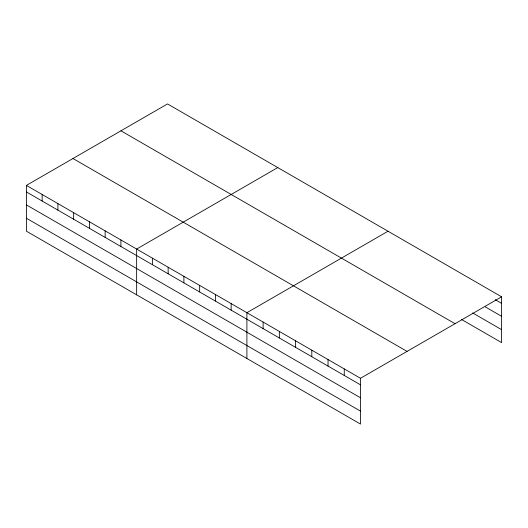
<?xml version="1.0" encoding="UTF-8"?>
<svg xmlns="http://www.w3.org/2000/svg" width="528" height="528" viewBox="0 0 528 528"><rect width="100%" height="100%" fill="white"/><g stroke="black" fill="none" stroke-linecap="round" stroke-linejoin="round"><path stroke-width="0.79" d="M26.4 185.401L360.485 378.279L360.485 424.07L26.4 231.191L26.4 185.401L167.515 103.93L501.6 296.809L501.6 342.599L461.386 319.381M277.761 167.581L136.646 249.051L136.646 294.842M388.007 231.231L246.899 312.701L246.899 358.492M360.485 378.279L501.6 296.809M495.251 299.686L501.6 303.356M485.371 306.94L501.6 316.305M472.672 312.952L501.6 329.65M120.945 130.812L455.03 323.697M72.97 158.512L407.055 351.397M26.4 191.941L360.485 384.826M26.4 204.89L360.485 397.775M26.4 218.236L360.485 411.121M344.263 368.914L344.263 375.454M328.033 359.542L328.033 366.089M311.804 350.176L311.804 356.717M295.581 340.804L295.581 347.351M279.352 331.439L279.352 337.979M263.122 322.073L263.122 328.614M231.145 303.607L231.145 310.154M215.398 294.518L215.398 301.059M199.65 285.424L199.65 291.964M183.896 276.329L183.896 282.876M168.148 267.234L168.148 273.781M152.401 258.146L152.401 264.686M120.899 239.956L120.899 246.503M105.151 230.861L105.151 237.409M89.397 221.773L89.397 228.314M73.649 212.678L73.649 219.219M57.902 203.584L57.902 210.131M42.148 194.489L42.148 201.036"/></g></svg>
